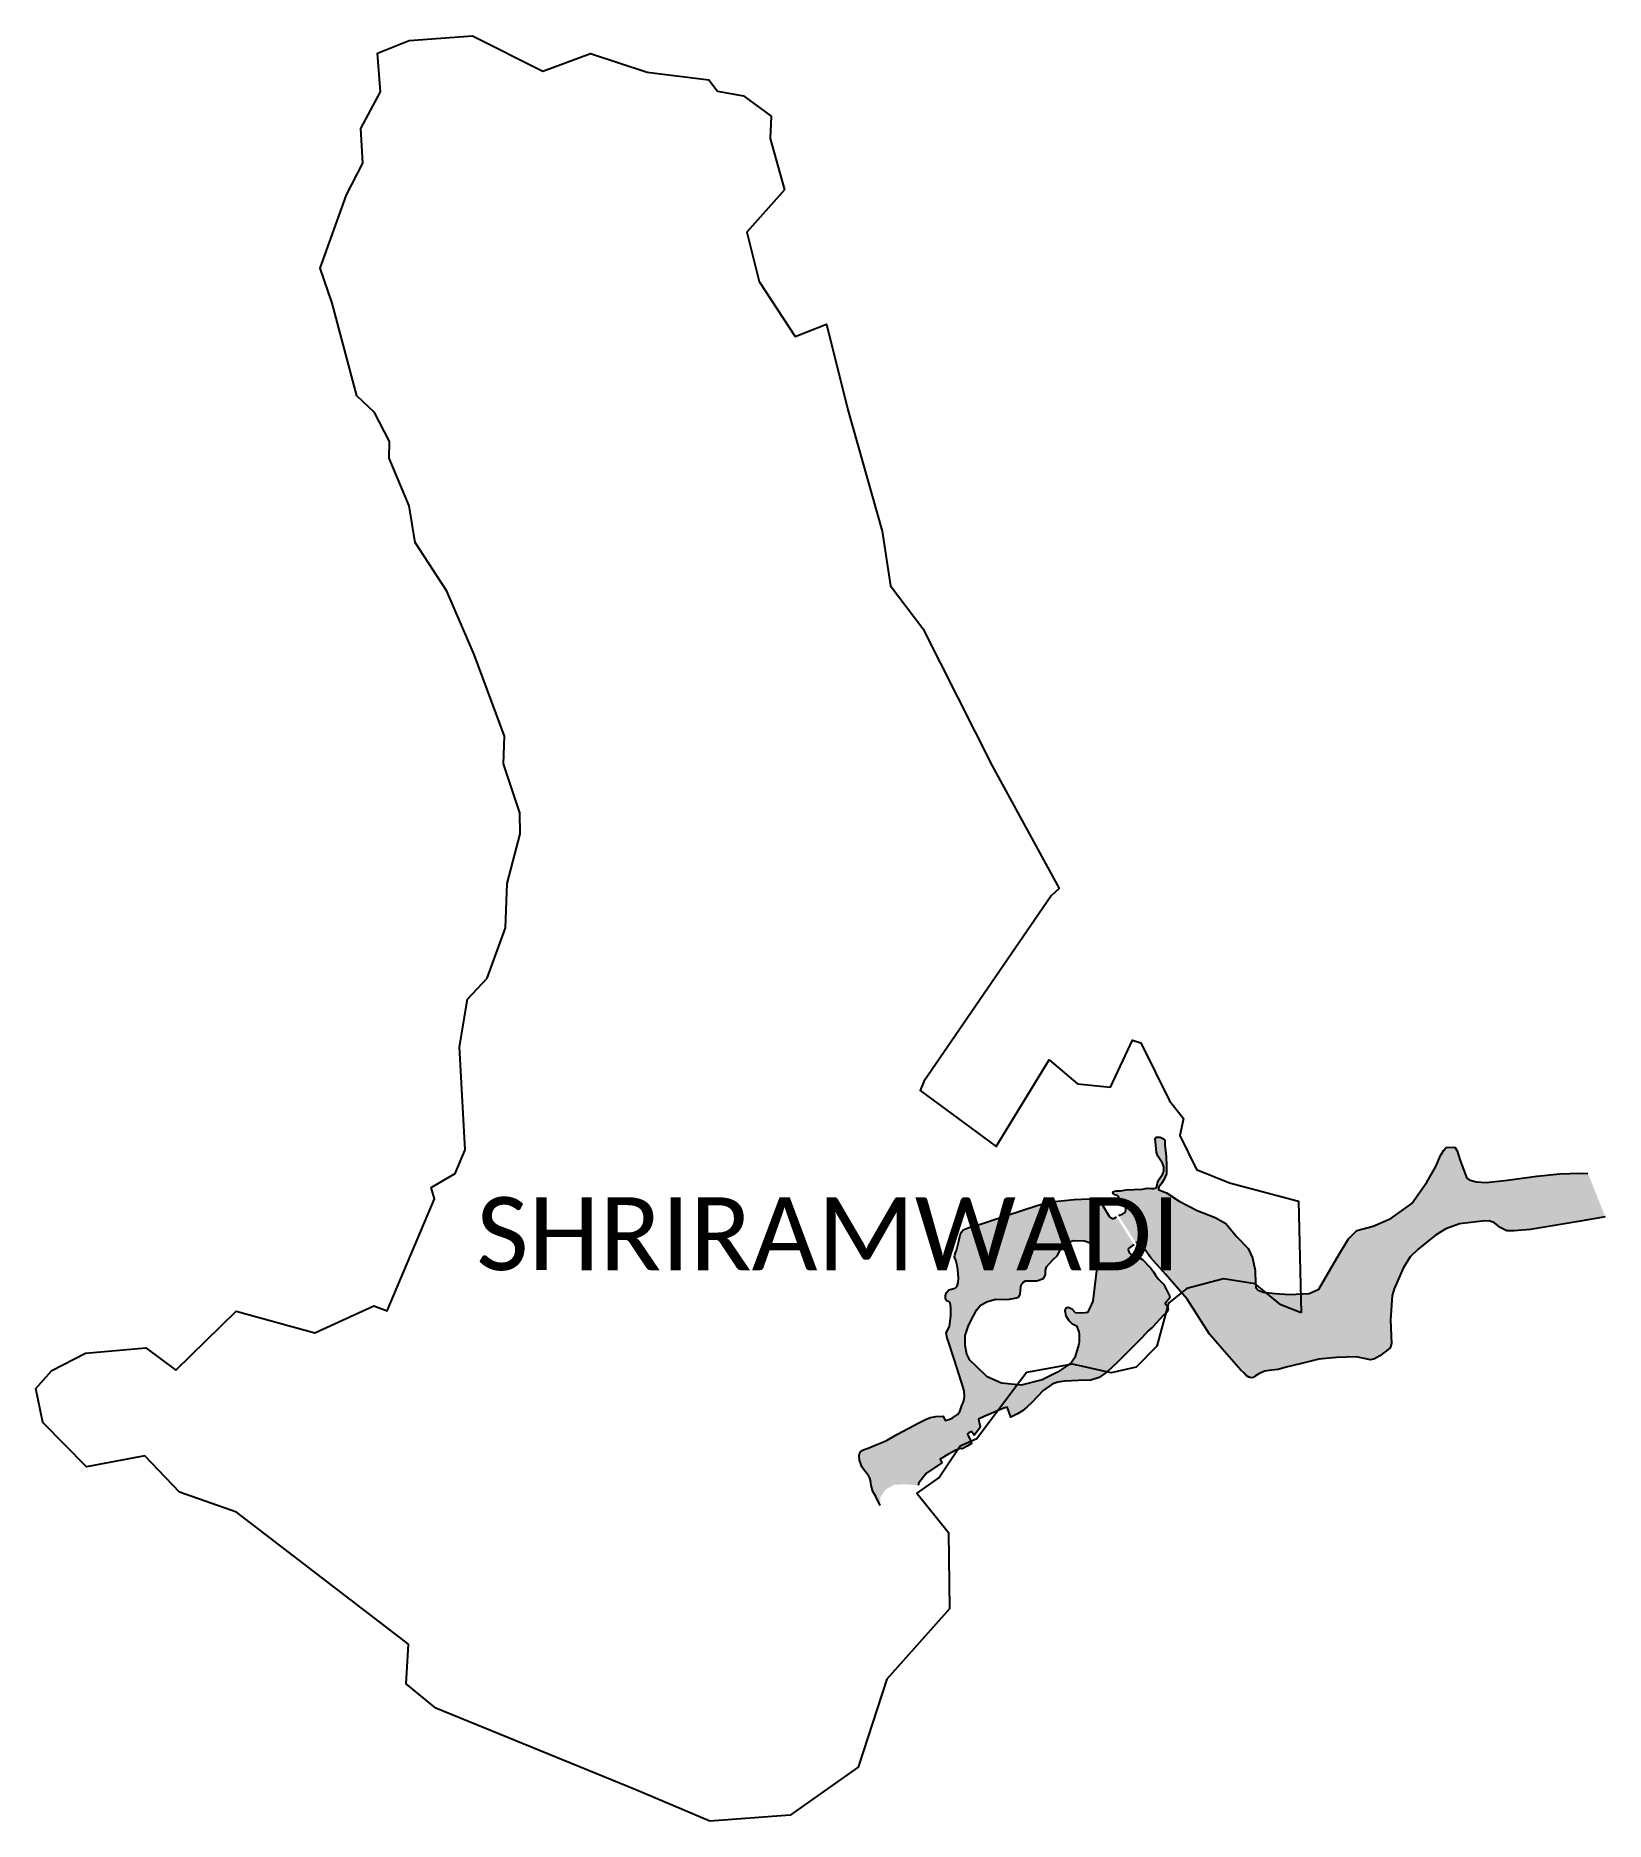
# Model space of a CAD drawing. Header units: metres. Extents: x 341425 to 344516, y 1761979 to 1765495.
import ezdxf

# ---------------------------------------------------------------- set-up
doc = ezdxf.new("R2010")
doc.units = ezdxf.units.M
doc.header["$MEASUREMENT"] = 0
for name, color, linetype in [('CREEK', 132, 'Continuous'), ('village', 3, 'Continuous'), ('VILLAGE NAME', 250, 'Continuous')]:
    doc.layers.add(name, color=color, linetype=linetype)

msp = doc.modelspace()

# ---------------------------------------------------------------- hatches: boundary and pattern name
at = {"layer": 'CREEK'}
h = msp.add_hatch(dxfattribs=at)
h.set_pattern_fill('DASH', color=256)
h.set_pattern_definition([(0, (0, 0), (3.175, 3.175), [3.175, -3.175])])
h.paths.add_polyline_path([(343893.8, 1763016.5), (343866, 1763018.4), (343841.9, 1763020.9), (343832, 1763024.6), (343827.9, 1763030.3), (343827.1, 1763037.9), (343826.4, 1763063.5), (343821.2, 1763088.4), (343812.7, 1763107.2), (343790.5, 1763129.7), (343768.3, 1763155.9), (343747.5, 1763168.1), (343712.4, 1763181.5), (343676.7, 1763199.9), (343675.4, 1763200.7), (343668.1, 1763205.6), (343651.9, 1763216.5), (343640.1, 1763220.9), (343635.7, 1763223.4), (343635.7, 1763225.8), (343636.8, 1763227.9), (343642, 1763234.9), (343646.5, 1763241.9), (343652, 1763254), (343652, 1763269.2), (343650.8, 1763288.1), (343648.4, 1763311.1), (343648.4, 1763320.1), (343644.6, 1763323.4), (343639.3, 1763326.3), (343634.6, 1763326.2), (343631.7, 1763326.2), (343629.6, 1763323.2), (343630.6, 1763313.3), (343632.3, 1763296.6), (343634.5, 1763289), (343638.3, 1763283.4), (343643.9, 1763275), (343646.3, 1763267.5), (343646.3, 1763259.2), (343644.8, 1763253.9), (343641.4, 1763248.8), (343636.2, 1763241.2), (343633.8, 1763235.4), (343632.8, 1763227.8), (343631.1, 1763226.1), (343626.9, 1763225.2), (343622.3, 1763225), (343613.5, 1763225.6), (343604.4, 1763223.9), (343588.2, 1763222.9), (343572.1, 1763222.3), (343564.9, 1763221.2), (343560.9, 1763220.7), (343553, 1763220.3), (343547.3, 1763219.3), (343546.1, 1763215.8), (343549.8, 1763212.8), (343556.2, 1763210.5), (343558.2, 1763207.3), (343560, 1763202), (343562.1, 1763198), (343566.8, 1763193.6), (343569.9, 1763191.2), (343571.2, 1763187.7), (343571.7, 1763183.8), (343571, 1763179.7), (343569.1, 1763177.1), (343564.8, 1763174.7), (343560.5, 1763173.3), (343557.7, 1763171.4), (343559.8, 1763168.1), (343562.8, 1763163.4), (343570.4, 1763151.4), (343573.7, 1763146.3), (343591.6, 1763117.9), (343595.5, 1763119.3), (343597.2, 1763120), (343603.2, 1763113.2), (343620.9, 1763088.5), (343649.7, 1763056.6), (343692.2, 1763007.1), (343736.5, 1762938.3), (343761.2, 1762909.6), (343798.2, 1762867), (343803.7, 1762862.2), (343808.9, 1762856.7), (343813.8, 1762853.4), (343818.7, 1762852.4), (343822.5, 1762853), (343827, 1762855.9), (343833.8, 1762860.3), (343844.8, 1762865.5), (343858.8, 1762867.2), (343871.4, 1762868.9), (343887.4, 1762873.2), (343917.8, 1762880.4), (343951.8, 1762888.8), (343986.6, 1762892), (344025.4, 1762893.8), (344044.2, 1762889.4), (344053.5, 1762887.8), (344061.4, 1762889.8), (344071.6, 1762895.5), (344084.9, 1762905.4), (344091.8, 1762911.6), (344094.6, 1762919.9), (344092.7, 1762966.7), (344096.2, 1763014.5), (344100.2, 1763027.5), (344117.8, 1763068.3), (344131.5, 1763090.4), (344147.4, 1763105.8), (344181.3, 1763133.1), (344201.9, 1763145.7), (344228.8, 1763155.6), (344273, 1763160.7), (344286.8, 1763161.5), (344297.7, 1763157.2), (344308.8, 1763148.1), (344321.7, 1763141.6), (344336.4, 1763141.7), (344368.7, 1763144), (344467, 1763160.7), (344515.7, 1763169), (344481.5, 1763254.9), (344465.7, 1763255.4), (344426.1, 1763254.2), (344381, 1763249.3), (344323, 1763241.4), (344281.3, 1763236.6), (344261.7, 1763238.1), (344247.6, 1763241.8), (344243.1, 1763245.7), (344237.6, 1763259.4), (344234.5, 1763268), (344229.6, 1763282), (344224, 1763299.2), (344219.3, 1763306.4), (344202.5, 1763305.5), (344197.5, 1763300.6), (344191.2, 1763289.7), (344182.2, 1763268.3), (344164.3, 1763237.6), (344134.5, 1763195.7), (344093.5, 1763165.8), (344058.8, 1763150.6), (344026.7, 1763142.2), (344010.4, 1763125.7), (343987.4, 1763087.7), (343951.9, 1763026.5), (343932.8, 1763018.2)])
h.paths.add_polyline_path([(343569.3, 1763146.3), (343578.4, 1763132.2), (343580, 1763133.3), (343570.9, 1763147.3)], flags=25)
h = msp.add_hatch(dxfattribs=at)
h.set_pattern_fill('DASH', color=256, scale=30)
edge = h.paths.add_edge_path(flags=16)
edge.add_line((343506.5, 1763003.1), (343500.7, 1762989.9))
edge.add_line((343500.7, 1762989.9), (343495.9, 1762980.9))
edge.add_line((343495.9, 1762980.9), (343487, 1762979.3))
edge.add_line((343487, 1762979.3), (343472.8, 1762980.5))
edge.add_line((343472.8, 1762980.5), (343466.1, 1762987.4))
edge.add_line((343466.1, 1762987.4), (343457.5, 1762990.4))
edge.add_line((343457.5, 1762990.4), (343453.8, 1762989.1))
edge.add_line((343453.8, 1762989.1), (343451.5, 1762985))
edge.add_line((343451.5, 1762985), (343453.4, 1762974.2))
edge.add_line((343453.4, 1762974.2), (343459.3, 1762965))
edge.add_line((343459.3, 1762965), (343465.4, 1762959.2))
edge.add_line((343465.4, 1762959.2), (343474.8, 1762954.4))
edge.add_line((343474.8, 1762954.4), (343479, 1762942.5))
edge.add_arc((343416.6, 1762931.1), 63.5, -17.4646, 10.3773, ccw=False)
edge.add_line((343477.1, 1762912), (343471.4, 1762892.5))
edge.add_line((343471.4, 1762892.5), (343464.8, 1762882.4))
edge.add_line((343464.8, 1762882.4), (343455, 1762875))
edge.add_line((343455, 1762875), (343437.3, 1762863.6))
edge.add_line((343437.3, 1762863.6), (343407.2, 1762848.3))
edge.add_line((343407.2, 1762848.3), (343365.7, 1762837.7))
edge.add_line((343365.7, 1762837.7), (343326.9, 1762841.8))
edge.add_line((343326.9, 1762841.8), (343298.6, 1762854.1))
edge.add_line((343298.6, 1762854.1), (343277, 1762874.9))
edge.add_line((343277, 1762874.9), (343264.5, 1762886.8))
edge.add_line((343264.5, 1762886.8), (343258.5, 1762899.1))
edge.add_line((343258.5, 1762899.1), (343255.4, 1762916.1))
edge.add_line((343255.4, 1762916.1), (343255.3, 1762935.7))
edge.add_line((343255.3, 1762935.7), (343261.6, 1762955.2))
edge.add_line((343261.6, 1762955.2), (343272.1, 1762975.3))
edge.add_line((343272.1, 1762975.3), (343277.4, 1762985.4))
edge.add_line((343277.4, 1762985.4), (343285.8, 1762995.3))
edge.add_line((343285.8, 1762995.3), (343299.5, 1763002.6))
edge.add_line((343299.5, 1763002.6), (343315.8, 1763007))
edge.add_line((343315.8, 1763007), (343339.3, 1763006.7))
edge.add_line((343339.3, 1763006.7), (343356.2, 1763009.7))
edge.add_line((343356.2, 1763009.7), (343361.3, 1763012))
edge.add_line((343361.3, 1763012), (343363.8, 1763016.1))
edge.add_line((343363.8, 1763016.1), (343364.1, 1763025.8))
edge.add_line((343364.1, 1763025.8), (343365.9, 1763035.3))
edge.add_line((343365.9, 1763035.3), (343368.8, 1763040.2))
edge.add_line((343368.8, 1763040.2), (343374.3, 1763043.4))
edge.add_line((343374.3, 1763043.4), (343396.6, 1763043.4))
edge.add_line((343396.6, 1763043.4), (343409.5, 1763047.7))
edge.add_line((343409.5, 1763047.7), (343413.5, 1763055.1))
edge.add_line((343413.5, 1763055.1), (343413.5, 1763063.9))
edge.add_line((343413.5, 1763063.9), (343415.3, 1763070.5))
edge.add_line((343415.3, 1763070.5), (343427.4, 1763083.9))
edge.add_line((343427.4, 1763083.9), (343437.2, 1763092.9))
edge.add_line((343437.2, 1763092.9), (343442.3, 1763103.8))
edge.add_line((343442.3, 1763103.8), (343446.3, 1763112.3))
edge.add_line((343446.3, 1763112.3), (343453.2, 1763117.4))
edge.add_line((343453.2, 1763117.4), (343468.6, 1763122.5))
edge.add_line((343468.6, 1763122.5), (343490.5, 1763122))
edge.add_line((343490.5, 1763122), (343512.7, 1763114))
edge.add_line((343512.7, 1763114), (343517, 1763109.2))
edge.add_line((343517, 1763109.2), (343517, 1763103.6))
edge.add_line((343517, 1763103.6), (343517.2, 1763090.9))
edge.add_line((343517.2, 1763090.9), (343506.5, 1763003.1))
h.paths.add_polyline_path([(343087.7, 1762601.1), (343088.3, 1762617.2), (343098.9, 1762632.4), (343115, 1762641.5), (343137.2, 1762642.8), (343163, 1762640.4), (343164.4, 1762645.5), (343179.5, 1762664.8), (343209.6, 1762684.7), (343206.2, 1762691.8), (343221.3, 1762701.1), (343237.1, 1762709.5), (343246.2, 1762713.2), (343249.6, 1762712.5), (343259.2, 1762717.5), (343267.9, 1762722.9), (343264.2, 1762731.8), (343260.5, 1762739.5), (343259.9, 1762740.9), (343259.8, 1762741.3), (343259.8, 1762741.8), (343262.4, 1762743.6), (343267.7, 1762746.7), (343269.6, 1762744), (343273, 1762739.4), (343277, 1762743.9), (343282.1, 1762751.1), (343285, 1762756.4), (343281.8, 1762771.1), (343294.1, 1762776.6), (343326.6, 1762790.6), (343331.7, 1762792.4), (343338, 1762794.3), (343338.4, 1762793.2), (343345.1, 1762774.9), (343358.3, 1762781.3), (343368.5, 1762787.5), (343377.6, 1762795.2), (343387.4, 1762804.6), (343409.1, 1762827), (343423.8, 1762837.9), (343429.9, 1762841.3), (343437.6, 1762844), (343451.6, 1762845.5), (343478.8, 1762846.7), (343502.8, 1762847.3), (343519.3, 1762853.1), (343535.6, 1762865), (343554.8, 1762882.6), (343596.1, 1762924), (343603.8, 1762931.9), (343615.1, 1762943.8), (343624.8, 1762952.9), (343645, 1762975), (343652.5, 1762981.7), (343654.8, 1762987.2), (343652.8, 1762993.8), (343649.4, 1762998.9), (343658.2, 1763010), (343657.4, 1763014), (343654.9, 1763019), (343650.3, 1763028.1), (343646.3, 1763035.9), (343640.6, 1763042), (343635.6, 1763047.3), (343629.9, 1763054.4), (343626, 1763060.9), (343620.8, 1763068), (343614.8, 1763073.9), (343609.8, 1763079.8), (343605.2, 1763084.5), (343600.2, 1763088.1), (343590.9, 1763092.5), (343584.3, 1763094.2), (343581.7, 1763095.5), (343579.4, 1763097.7), (343578.1, 1763099.5), (343577.1, 1763102.1), (343576.5, 1763104.3), (343576.7, 1763106.7), (343579.5, 1763109), (343584.4, 1763112.2), (343588, 1763114), (343553.2, 1763169), (343549.7, 1763166.8), (343547.6, 1763166.2), (343545.5, 1763166), (343544.6, 1763166), (343543.8, 1763166.3), (343542.2, 1763167), (343539.5, 1763169.2), (343523.5, 1763195.4), (343521, 1763200.6), (343519.6, 1763201.8), (343517.1, 1763203.1), (343511.5, 1763204.3), (343499.8, 1763204.6), (343469.9, 1763203.5), (343425.1, 1763199), (343399.2, 1763192.4), (343332.5, 1763170.5), (343285.6, 1763155), (343268.1, 1763150), (343251.3, 1763143.5), (343249.3, 1763141.3), (343247.9, 1763139.1), (343245.8, 1763133.7), (343242.7, 1763121.3), (343238.5, 1763103), (343236.6, 1763098.2), (343234.8, 1763093.5), (343234.6, 1763090.7), (343235.1, 1763088.4), (343236.9, 1763083.6), (343239.5, 1763073.1), (343240.6, 1763065.3), (343242, 1763048.8), (343241.4, 1763040.2), (343239.8, 1763033), (343235.4, 1763029), (343230.7, 1763027.2), (343223.2, 1763025.3), (343218.8, 1763020.1), (343216.9, 1763014.1), (343216.4, 1763007), (343218.3, 1763004.2), (343220.7, 1763003), (343223.7, 1763002), (343225.5, 1762999.7), (343226.4, 1762995.4), (343227, 1762990.9), (343227.4, 1762974.4), (343224.3, 1762953.3), (343218.2, 1762940.7), (343219.8, 1762930.1), (343222.6, 1762922.9), (343233.5, 1762889.3), (343247.9, 1762844), (343253.1, 1762826.4), (343254.3, 1762815.6), (343252.5, 1762807), (343248.4, 1762795.5), (343244.9, 1762785.6), (343240, 1762779.7), (343229.8, 1762772.8), (343223.1, 1762769.9), (343215.8, 1762768.1), (343211.9, 1762776.7), (343197.8, 1762776.1), (343187.1, 1762774.4), (343178.3, 1762770.8), (343164, 1762763.9), (343122.1, 1762741.2), (343101.9, 1762729.6), (343094.6, 1762726.1), (343084.7, 1762722), (343064.2, 1762713.5), (343056.5, 1762711), (343052.4, 1762708.8), (343049.4, 1762706.2), (343047.4, 1762702.7), (343046.3, 1762699), (343047.6, 1762690.4), (343049.7, 1762682.9), (343052.2, 1762676.9), (343055, 1762672.6), (343060.8, 1762664.8), (343065.1, 1762660), (343067.9, 1762654.7), (343069, 1762650), (343070.4, 1762640.4), (343073.6, 1762628.2), (343079.5, 1762618.8)])

# ---------------------------------------------------------------- linework, layer by layer
at = {"layer": 'CREEK', "flags": 128}
for points in [[(343557.7, 1763171.4), (343560.5, 1763173.3), (343564.8, 1763174.7), (343569.1, 1763177.1), (343571, 1763179.7), (343571.7, 1763183.8), (343571.2, 1763187.7), (343569.9, 1763191.2), (343566.8, 1763193.6), (343562.1, 1763198), (343560, 1763202), (343558.2, 1763207.3), (343556.8, 1763209.6), (343554.4, 1763211.2), (343549.8, 1763212.8), (343546.1, 1763215.8), (343547.3, 1763219.3), (343553, 1763220.3), (343560.9, 1763220.7), (343564.9, 1763221.2), (343572.1, 1763222.3), (343588.2, 1763222.9), (343604.4, 1763223.9), (343613.5, 1763225.6), (343622.3, 1763225), (343626.9, 1763225.2), (343631.1, 1763226.1), (343632.3, 1763227.2), (343632.9, 1763228.7), (343633.8, 1763235.4), (343636.2, 1763241.2), (343644.8, 1763253.9), (343646.3, 1763259.2), (343646.3, 1763267.5), (343643.9, 1763275), (343634.5, 1763289), (343632.3, 1763296.6), (343629.6, 1763323.2), (343631.7, 1763326.2), (343634.6, 1763326.2), (343639.3, 1763326.3), (343644.6, 1763323.4), (343648.4, 1763320.1), (343648.4, 1763311.1), (343650.8, 1763288.1), (343652, 1763269.2), (343652, 1763254), (343646.5, 1763241.9), (343642, 1763234.9), (343636.8, 1763227.9), (343635.7, 1763225.8), (343635.7, 1763224), (343636.3, 1763223.1), (343640.1, 1763220.9), (343651.9, 1763216.5), (343676.7, 1763199.9), (343712.4, 1763181.5), (343747.5, 1763168.1), (343768.3, 1763155.9), (343790.5, 1763129.7), (343812.7, 1763107.2), (343821.2, 1763088.4), (343826.4, 1763063.5), (343827.1, 1763037.9), (343827.9, 1763030.3), (343832, 1763024.6), (343841.9, 1763020.9), (343866, 1763018.4), (343893.8, 1763016.5), (343932.8, 1763018.2), (343951.9, 1763026.5), (343987.4, 1763087.7), (344010.4, 1763125.7), (344026.7, 1763142.2), (344058.8, 1763150.6), (344093.5, 1763165.8), (344134.5, 1763195.7), (344164.3, 1763237.6), (344182.2, 1763268.3), (344191.2, 1763289.7), (344197.5, 1763300.6), (344202.5, 1763305.5), (344219.3, 1763306.4), (344224, 1763299.2), (344229.6, 1763282), (344237.6, 1763259.4), (344243.1, 1763245.7), (344247.6, 1763241.8), (344261.7, 1763238.1), (344281.3, 1763236.6), (344323, 1763241.4), (344381, 1763249.3), (344426.1, 1763254.2), (344465.7, 1763255.4), (344481.5, 1763254.9)], [(343087.7, 1762601.1), (343079.5, 1762618.8), (343073.6, 1762628.2), (343070.4, 1762640.4), (343069, 1762650), (343067.9, 1762654.7), (343065.1, 1762660), (343060.8, 1762664.8), (343055, 1762672.6), (343052.2, 1762676.9), (343049.7, 1762682.9), (343047.6, 1762690.4), (343046.3, 1762699), (343047.4, 1762702.7), (343049.4, 1762706.2), (343052.4, 1762708.8), (343056.5, 1762711), (343064.2, 1762713.5), (343084.7, 1762722), (343094.6, 1762726.1), (343101.9, 1762729.6), (343122.1, 1762741.2), (343164, 1762763.9), (343178.3, 1762770.8), (343187.1, 1762774.4), (343197.8, 1762776.1), (343211.9, 1762776.7), (343215.8, 1762768.1), (343223.1, 1762769.9), (343229.8, 1762772.8), (343240, 1762779.7), (343244.9, 1762785.6), (343248.4, 1762795.5), (343252.5, 1762807), (343254.3, 1762815.6), (343253.1, 1762826.4), (343247.9, 1762844), (343233.5, 1762889.3), (343222.6, 1762922.9), (343219.8, 1762930.1), (343218.2, 1762940.7), (343224.3, 1762953.3), (343227.4, 1762974.4), (343227, 1762990.9), (343226.4, 1762995.4), (343225.5, 1762999.7), (343223.7, 1763002), (343220.7, 1763003), (343218.3, 1763004.2), (343216.4, 1763007), (343216.9, 1763014.1), (343218.8, 1763020.1), (343223.2, 1763025.3), (343230.7, 1763027.2), (343235.4, 1763029), (343239.8, 1763033), (343241.4, 1763040.2), (343242, 1763048.8), (343240.6, 1763065.3), (343239.5, 1763073.1), (343236.9, 1763083.6), (343235.1, 1763088.4), (343234.6, 1763090.7), (343234.8, 1763093.5), (343236.6, 1763098.2), (343238.5, 1763103), (343242.7, 1763121.3), (343245.8, 1763133.7), (343247.9, 1763139.1), (343249.3, 1763141.3), (343251.3, 1763143.5), (343268.1, 1763150), (343285.6, 1763155), (343332.5, 1763170.5), (343399.2, 1763192.4), (343425.1, 1763199), (343469.9, 1763203.5), (343499.8, 1763204.6), (343511.5, 1763204.3), (343517.1, 1763203.1), (343519.6, 1763201.8), (343521, 1763200.6), (343523.5, 1763195.4), (343539.5, 1763169.2), (343542.2, 1763167), (343543.8, 1763166.3), (343544.6, 1763166), (343545.5, 1763166), (343547.6, 1763166.2), (343549.7, 1763166.8), (343553.2, 1763169)], [(344515.7, 1763169), (344467, 1763160.7), (344368.7, 1763144), (344336.4, 1763141.7), (344321.7, 1763141.6), (344308.8, 1763148.1), (344297.7, 1763157.2), (344286.8, 1763161.5), (344273, 1763160.7), (344228.8, 1763155.6), (344201.9, 1763145.7), (344181.3, 1763133.1), (344147.4, 1763105.8), (344131.5, 1763090.4), (344117.8, 1763068.3), (344100.2, 1763027.5), (344096.2, 1763014.5), (344092.7, 1762966.7), (344094.6, 1762919.9), (344091.8, 1762911.6), (344084.9, 1762905.4), (344071.6, 1762895.5), (344061.4, 1762889.8), (344053.5, 1762887.8), (344044.2, 1762889.4), (344025.4, 1762893.8), (343986.6, 1762892), (343951.8, 1762888.8), (343917.8, 1762880.4), (343887.4, 1762873.2), (343871.4, 1762868.9), (343858.8, 1762867.2), (343844.8, 1762865.5), (343833.8, 1762860.3), (343827, 1762855.9), (343822.5, 1762853), (343818.7, 1762852.4), (343813.8, 1762853.4), (343808.9, 1762856.7), (343803.7, 1762862.2), (343798.2, 1762867), (343761.2, 1762909.6), (343736.5, 1762938.3), (343692.2, 1763007.1), (343649.7, 1763056.6), (343620.9, 1763088.5), (343603.2, 1763113.2), (343597.5, 1763119.7), (343596.5, 1763119.7), (343595.5, 1763119.3), (343591.6, 1763117.9)], [(343588, 1763114), (343584.4, 1763112.2), (343579.5, 1763109), (343576.7, 1763106.7), (343576.5, 1763104.3), (343577.1, 1763102.1), (343578.1, 1763099.5), (343579.4, 1763097.7), (343581.7, 1763095.5), (343584.3, 1763094.2), (343590.9, 1763092.5), (343600.2, 1763088.1), (343605.2, 1763084.5), (343609.8, 1763079.8), (343614.8, 1763073.9), (343620.8, 1763068), (343626, 1763060.9), (343629.9, 1763054.4), (343635.6, 1763047.3), (343640.6, 1763042), (343646.3, 1763035.9), (343650.3, 1763028.1), (343654.9, 1763019), (343657.4, 1763014), (343658.2, 1763010), (343649.4, 1762998.9), (343652.8, 1762993.8), (343654.8, 1762987.2), (343652.5, 1762981.7), (343645, 1762975), (343624.8, 1762952.9), (343615.1, 1762943.8), (343603.8, 1762931.9), (343596.1, 1762924), (343554.8, 1762882.6), (343535.6, 1762865), (343519.3, 1762853.1), (343502.8, 1762847.3), (343478.8, 1762846.7), (343451.6, 1762845.5), (343437.6, 1762844), (343429.9, 1762841.3), (343423.8, 1762837.9), (343409.1, 1762827), (343387.4, 1762804.6), (343377.6, 1762795.2), (343368.5, 1762787.5), (343358.3, 1762781.3), (343345.1, 1762774.9), (343338.4, 1762793.2), (343338, 1762794.3), (343331.7, 1762792.4), (343326.6, 1762790.6), (343294.1, 1762776.6), (343281.8, 1762771.1), (343285, 1762756.4), (343282.1, 1762751.1), (343277, 1762743.9), (343273, 1762739.4), (343269.6, 1762744), (343267.7, 1762746.7), (343262.4, 1762743.6), (343259.8, 1762741.8), (343259.8, 1762741.3), (343259.9, 1762740.9), (343260.5, 1762739.5), (343264.2, 1762731.8), (343267.9, 1762722.9), (343259.2, 1762717.5), (343249.6, 1762712.5), (343246.2, 1762713.2), (343237.1, 1762709.5), (343221.3, 1762701.1), (343206.2, 1762691.8), (343209.6, 1762684.7), (343179.5, 1762664.8), (343164.4, 1762645.5), (343163, 1762640.4)]]:
    msp.add_lwpolyline(points, dxfattribs=at)
msp.add_lwpolyline([(343409.5, 1763047.7), (343413.5, 1763055.1), (343413.5, 1763063.9), (343415.3, 1763070.5), (343427.4, 1763083.9), (343437.2, 1763092.9), (343446.3, 1763112.3), (343453.2, 1763117.4), (343468.6, 1763122.5), (343490.5, 1763122), (343512.7, 1763114), (343517, 1763109.2), (343517, 1763103.6), (343517.2, 1763090.9), (343506.5, 1763003.1), (343500.7, 1762989.9), (343495.9, 1762980.9), (343487, 1762979.3), (343472.8, 1762980.5), (343466.1, 1762987.4), (343457.5, 1762990.4), (343453.8, 1762989.1), (343451.5, 1762985), (343453.4, 1762974.2), (343459.3, 1762965), (343465.4, 1762959.2), (343474.8, 1762954.4), (343479, 1762942.5, -0.122084), (343477.1, 1762912), (343471.4, 1762892.5), (343464.8, 1762882.4), (343455, 1762875), (343437.3, 1762863.6), (343407.2, 1762848.3), (343365.7, 1762837.7), (343326.9, 1762841.8), (343298.6, 1762854.1), (343277, 1762874.9), (343264.5, 1762886.8), (343258.5, 1762899.1), (343255.4, 1762916.1), (343255.3, 1762935.7), (343261.6, 1762955.2), (343272.1, 1762975.3), (343277.4, 1762985.4), (343285.8, 1762995.3), (343299.5, 1763002.6), (343315.8, 1763007), (343339.3, 1763006.7), (343356.2, 1763009.7), (343361.3, 1763012), (343363.8, 1763016.1), (343364.1, 1763025.8), (343365.9, 1763035.3), (343368.8, 1763040.2), (343374.3, 1763043.4), (343396.6, 1763043.4)], format="xyb", close=True, dxfattribs=at)
at = {"layer": 'village', "color": 3, "true_color": 0x00ff00}
msp.add_polyline3d([(343916.6, 1762980.1, 0), (343876.8, 1762996.1, 0), (343826.3, 1763037.5, 0), (343763.8, 1763046.9, 0), (343692.1, 1763028.2, 0), (343655.9, 1762999.5, 0), (343632.8, 1762914.4, 0), (343591.7, 1762873.3, 0), (343543, 1762862.2, 0), (343466.9, 1762879.2, 0), (343375.9, 1762862.7, 0), (343278.5, 1762732.4, 0), (343245.6, 1762717.8, 0), (343204.7, 1762656.8, 0), (343160.3, 1762625, 0), (343222.5, 1762547.4, 0), (343224.2, 1762397.4, 0), (343100.9, 1762259, 0), (343044.4, 1762085.6, 0), (342911, 1761990.9, 0), (342752.4, 1761979, 0), (342606.9, 1762041.1, 0), (342212.8, 1762201.5, 0), (342155, 1762249.9, 0), (342159.3, 1762327.8, 0), (341820.9, 1762587.4, 0), (341708.5, 1762627.3, 0), (341640.1, 1762698.7, 0), (341525, 1762677, 0), (341439.3, 1762764.3, 0), (341425.3, 1762831.3, 0), (341457.3, 1762866.8, 0), (341523.6, 1762901.1, 0), (341642.3, 1762911.1, 0), (341701.4, 1762867.1, 0), (341820.2, 1762983.8, 0), (341975, 1762940.8, 0), (342090.9, 1762994.2, 0), (342117.1, 1762984.1, 0), (342210.4, 1763204.9, 0), (342204.2, 1763226.8, 0), (342251.4, 1763254.6, 0), (342270.7, 1763300.9, 0), (342259.8, 1763503.8, 0), (342275.7, 1763597.7, 0), (342314.4, 1763639, 0), (342350.3, 1763738.4, 0), (342353.6, 1763825.5, 0), (342379.2, 1763923.4, 0), (342378.2, 1763965, 0), (342346.4, 1764061.2, 0), (342348.5, 1764115.8, 0), (342288.7, 1764276.8, 0), (342234.9, 1764401.1, 0), (342172.4, 1764496.9, 0), (342160.3, 1764569.4, 0), (342121, 1764662.9, 0), (342121.8, 1764696.3, 0), (342092.4, 1764753.1, 0), (342057.5, 1764786.2, 0), (342008.7, 1764968.5, 0), (341985.1, 1765037.2, 0), (342037.1, 1765181.6, 0), (342069.4, 1765244.4, 0), (342065.2, 1765312.2, 0), (342104.3, 1765384.4, 0), (342098.4, 1765460.9, 0), (342160.6, 1765485.7, 0), (342285.5, 1765495.1, 0), (342424.1, 1765425, 0), (342517.4, 1765460.2, 0), (342628.9, 1765423.4, 0), (342750.7, 1765408.5, 0), (342767.7, 1765386.1, 0), (342819, 1765376.8, 0), (342873.5, 1765336.8, 0), (342871.2, 1765292.6, 0), (342899.9, 1765191.9, 0), (342825.3, 1765108, 0), (342849.7, 1765011.2, 0), (342920.6, 1764903, 0), (342982, 1764927.1, 0), (343024.4, 1764758.3, 0), (343091.8, 1764519.5, 0), (343108.1, 1764411.6, 0), (343171.7, 1764327.8, 0), (343308.3, 1764057.1, 0), (343440.3, 1763815.6, 0), (343424.9, 1763801.2, 0), (343174.1, 1763435.8, 0), (343166.6, 1763417.7, 0), (343316.5, 1763307.9, 0), (343420.8, 1763478.1, 0), (343476.8, 1763431.3, 0), (343541.3, 1763424.6, 0), (343584.9, 1763517.3, 0), (343600.9, 1763511.7, 0), (343657.7, 1763397.8, 0), (343685, 1763363, 0), (343678.1, 1763329.4, 0), (343710.9, 1763262.4, 0), (343775.5, 1763236.3, 0), (343911.5, 1763200.3, 0)], close=True, dxfattribs=at)
msp.add_polyline3d([(343916.6, 1762980.1, 0), (343876.8, 1762996.1, 0), (343826.3, 1763037.5, 0), (343763.8, 1763046.9, 0), (343692.1, 1763028.2, 0), (343655.9, 1762999.5, 0), (343632.8, 1762914.4, 0), (343591.7, 1762873.3, 0), (343543, 1762862.2, 0), (343466.9, 1762879.2, 0), (343375.9, 1762862.7, 0), (343278.5, 1762732.4, 0), (343245.6, 1762717.8, 0), (343204.7, 1762656.8, 0), (343160.3, 1762625, 0), (343222.5, 1762547.4, 0), (343224.2, 1762397.4, 0), (343100.9, 1762259, 0), (343044.4, 1762085.6, 0), (342911, 1761990.9, 0), (342752.4, 1761979, 0), (342606.9, 1762041.1, 0), (342212.8, 1762201.5, 0), (342155, 1762249.9, 0), (342159.3, 1762327.8, 0), (341820.9, 1762587.4, 0), (341708.5, 1762627.3, 0), (341640.1, 1762698.7, 0), (341525, 1762677, 0), (341439.3, 1762764.3, 0), (341425.3, 1762831.3, 0), (341457.3, 1762866.8, 0), (341523.6, 1762901.1, 0), (341642.3, 1762911.1, 0), (341701.4, 1762867.1, 0), (341820.2, 1762983.8, 0), (341975, 1762940.8, 0), (342090.9, 1762994.2, 0), (342117.1, 1762984.1, 0), (342210.4, 1763204.9, 0), (342204.2, 1763226.8, 0), (342251.4, 1763254.6, 0), (342270.7, 1763300.9, 0), (342259.8, 1763503.8, 0), (342275.7, 1763597.7, 0), (342314.4, 1763639, 0), (342350.3, 1763738.4, 0), (342353.6, 1763825.5, 0), (342379.2, 1763923.4, 0), (342378.2, 1763965, 0), (342346.4, 1764061.2, 0), (342348.5, 1764115.8, 0), (342288.7, 1764276.8, 0), (342234.9, 1764401.1, 0), (342172.4, 1764496.9, 0), (342160.3, 1764569.4, 0), (342121, 1764662.9, 0), (342121.8, 1764696.3, 0), (342092.4, 1764753.1, 0), (342057.5, 1764786.2, 0), (342008.7, 1764968.5, 0), (341985.1, 1765037.2, 0), (342037.1, 1765181.6, 0), (342069.4, 1765244.4, 0), (342065.2, 1765312.2, 0), (342104.3, 1765384.4, 0), (342098.4, 1765460.9, 0), (342160.6, 1765485.7, 0), (342285.5, 1765495.1, 0), (342424.1, 1765425, 0), (342517.4, 1765460.2, 0), (342628.9, 1765423.4, 0), (342750.7, 1765408.5, 0), (342767.7, 1765386.1, 0), (342819, 1765376.8, 0), (342873.5, 1765336.8, 0), (342871.2, 1765292.6, 0), (342899.9, 1765191.9, 0), (342825.3, 1765108, 0), (342849.7, 1765011.2, 0), (342920.6, 1764903, 0), (342982, 1764927.1, 0), (343024.4, 1764758.3, 0), (343091.8, 1764519.5, 0), (343108.1, 1764411.6, 0), (343171.7, 1764327.8, 0), (343308.3, 1764057.1, 0), (343440.3, 1763815.6, 0), (343424.9, 1763801.2, 0), (343174.1, 1763435.8, 0), (343166.6, 1763417.7, 0), (343316.5, 1763307.9, 0), (343420.8, 1763478.1, 0), (343476.8, 1763431.3, 0), (343541.3, 1763424.6, 0), (343584.9, 1763517.3, 0), (343600.9, 1763511.7, 0), (343657.7, 1763397.8, 0), (343685, 1763363, 0), (343678.1, 1763329.4, 0), (343710.9, 1763262.4, 0), (343775.5, 1763236.3, 0), (343911.5, 1763200.3, 0)], close=True, dxfattribs=at)

# ---------------------------------------------------------------- texts
at = {"layer": 'VILLAGE NAME', "insert": (342292.9, 1763208), "char_height": 143.7, "attachment_point": 1, "rotation": 359.9793}
msp.add_mtext_dynamic_manual_height_columns('{\\fCalibri|b0|i0|c0|p34;SHRIRAMWADI}', width=1418, gutter_width=718.5, heights=[0], dxfattribs=at)

doc.saveas('drawing.dxf')
